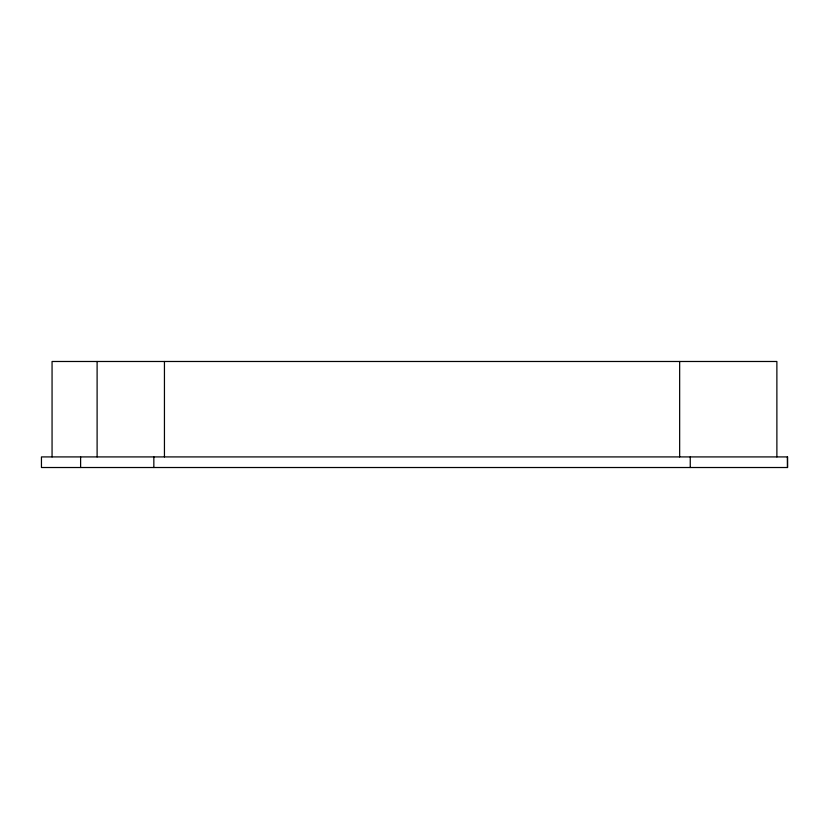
<?xml version="1.0" encoding="UTF-8"?>
<svg xmlns="http://www.w3.org/2000/svg" width="829" height="829" viewBox="0 0 829 829"><rect width="100%" height="100%" fill="white"/><g stroke="black" fill="none" stroke-linecap="round" stroke-linejoin="round"><path stroke-width="1.24" d="M787.477 456.914L787.477 467.515M776.887 456.914L776.877 361.485L52.061 361.485L52.061 456.914M690.256 456.914L690.256 467.515M679.656 361.485L679.656 456.914M164.443 361.485L164.443 456.914M153.842 456.914L153.842 467.515M97.107 361.485L97.107 456.914M80.61 456.914L80.61 467.515M787.55 456.914L41.45 456.914L41.45 467.515L787.55 467.515L787.488 456.914"/></g></svg>
